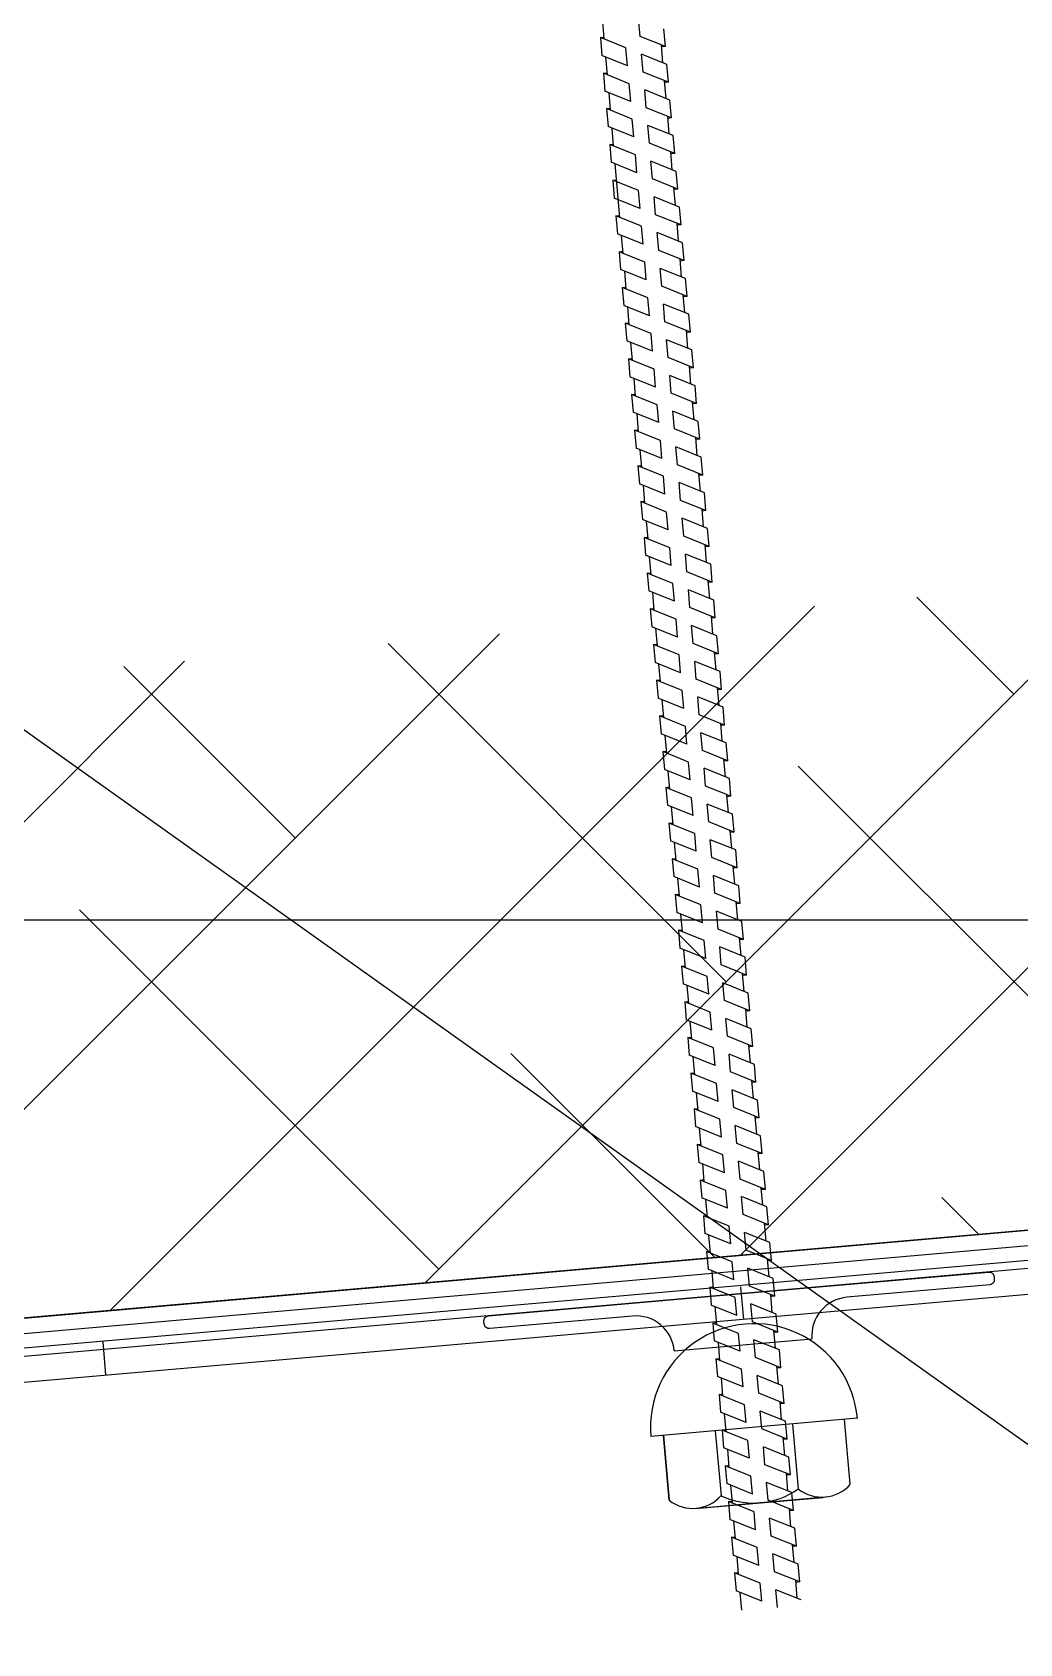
# Model space of a CAD drawing. Header units: millimetres. Extents: x -1985 to 969, y 203 to 500.
# Drawn here: x -1719.13 to -1711.42, y 429.38 to 441.97 of the extents above; entities that cross this region are included whole.
import ezdxf

# ---------------------------------------------------------------- set-up
doc = ezdxf.new("R2010")
doc.units = ezdxf.units.MM
for name, color, linetype in [('Контур', 252, 'Continuous'), ('надписи', 7, 'Continuous'), ('Подхват', 252, 'Continuous'), ('ШПАЛА', 7, 'Continuous')]:
    doc.layers.add(name, color=color, linetype=linetype)

msp = doc.modelspace()

# ---------------------------------------------------------------- hatches: boundary and pattern name
h = msp.add_hatch()
h.set_pattern_fill('ANSI38', color=252, style=0)
h.set_pattern_definition([(45, (-3522.112, -480.3116), (-2.245064, 2.245064), []), (135, (-3522.112, -480.3116), (-6.735192, 2.245064), [7.9375, -4.7625])])
h.paths.add_polyline_path([(-1720.702, 383.032), (-1721.688, 383.08), (-1722.665, 383.226), (-1723.592, 383.458), (-1724.524, 383.791), (-1725.432, 384.221), (-1726.287, 384.737), (-1726.971, 385.241), (-1727.773, 385.961), (-1728.504, 386.777), (-1729.022, 387.484), (-1729.541, 388.354), (-1729.936, 389.193), (-1730.232, 390.002), (-1730.525, 391.156), (-1730.702, 392.622), (-1730.702, 395.934), (-1730.702, 430.92), (-1636.702, 439.144), (-1636.702, 393.036), (-1636.747, 392.089), (-1636.92, 390.958), (-1637.135, 390.12), (-1637.455, 389.225), (-1637.852, 388.375), (-1638.368, 387.505), (-1638.984, 386.673), (-1639.631, 385.961), (-1640.423, 385.249), (-1641.189, 384.688), (-1642.258, 384.073), (-1642.856, 383.801), (-1644.03, 383.395), (-1644.836, 383.207), (-1645.717, 383.08), (-1646.702, 383.032)], flags=16)
h.paths.add_polyline_path([(-1632.702, 439.494), (-1734.702, 430.57), (-1734.702, 392.381), (-1734.465, 390.421), (-1734.059, 388.819), (-1733.631, 387.65), (-1733.076, 386.474), (-1732.362, 385.274), (-1731.615, 384.255), (-1730.607, 383.129), (-1729.499, 382.135), (-1728.511, 381.407), (-1727.325, 380.692), (-1726.056, 380.09), (-1724.753, 379.626), (-1723.448, 379.299), (-1722.083, 379.095), (-1720.801, 379.032), (-1646.603, 379.032), (-1645.332, 379.094), (-1644.095, 379.273), (-1642.92, 379.547), (-1641.37, 380.082), (-1640.427, 380.512), (-1639.005, 381.331), (-1637.899, 382.139), (-1636.806, 383.121), (-1635.889, 384.132), (-1635.031, 385.29), (-1634.312, 386.504), (-1633.752, 387.701), (-1633.307, 388.946), (-1632.996, 390.155), (-1632.761, 391.692), (-1632.702, 392.942)])

# ---------------------------------------------------------------- linework, layer by layer
at = {"color": 0}
for p, q in [((-1714.189, 441.854), (-1714.201, 441.994)), ((-1714.697, 441.926), (-1714.685, 441.786)), ((-1714.165, 441.576), (-1714.177, 441.715)), ((-1714.673, 441.646), (-1714.661, 441.507)), ((-1714.649, 441.37), (-1714.636, 441.23)), ((-1714.14, 441.297), (-1714.153, 441.436)), ((-1714.624, 441.091), (-1714.612, 440.951)), ((-1714.116, 441.02), (-1714.128, 441.159)), ((-1714.092, 440.741), (-1714.104, 440.88)), ((-1714.6, 440.811), (-1714.588, 440.672)), ((-1714.067, 440.462), (-1714.079, 440.601)), ((-1714.575, 440.532), (-1714.563, 440.393)), ((-1714.043, 440.183), (-1714.055, 440.322)), ((-1714.551, 440.253), (-1714.539, 440.113)), ((-1714.527, 439.974), (-1714.514, 439.834)), ((-1714.018, 439.903), (-1714.031, 440.043)), ((-1714.502, 439.696), (-1714.49, 439.556)), ((-1713.994, 439.624), (-1714.006, 439.764)), ((-1713.97, 439.346), (-1713.982, 439.486)), ((-1714.478, 439.417), (-1714.466, 439.277)), ((-1713.945, 439.067), (-1713.957, 439.206)), ((-1714.453, 439.138), (-1714.441, 438.999)), ((-1714.429, 438.859), (-1714.417, 438.72)), ((-1713.921, 438.789), (-1713.933, 438.928)), ((-1714.405, 438.581), (-1714.392, 438.441)), ((-1713.896, 438.509), (-1713.909, 438.649)), ((-1713.872, 438.231), (-1713.884, 438.37)), ((-1714.38, 438.302), (-1714.368, 438.162)), ((-1713.848, 437.952), (-1713.86, 438.091)), ((-1714.356, 438.022), (-1714.344, 437.883)), ((-1713.823, 437.673), (-1713.835, 437.812)), ((-1714.331, 437.743), (-1714.319, 437.604)), ((-1714.307, 437.464), (-1714.295, 437.324)), ((-1713.799, 437.394), (-1713.811, 437.533)), ((-1714.282, 437.185), (-1714.27, 437.045)), ((-1713.774, 437.114), (-1713.787, 437.254)), ((-1713.75, 436.835), (-1713.762, 436.975)), ((-1714.258, 436.907), (-1714.246, 436.767)), ((-1713.726, 436.557), (-1713.738, 436.696)), ((-1714.234, 436.628), (-1714.222, 436.488)), ((-1713.701, 436.278), (-1713.713, 436.417)), ((-1714.209, 436.349), (-1714.197, 436.21)), ((-1714.185, 436.07), (-1714.173, 435.931)), ((-1713.677, 436), (-1713.689, 436.139)), ((-1714.161, 435.791), (-1714.148, 435.652)), ((-1713.652, 435.72), (-1713.665, 435.86)), ((-1713.628, 435.442), (-1713.64, 435.581)), ((-1714.136, 435.512), (-1714.124, 435.373)), ((-1713.604, 435.163), (-1713.616, 435.302)), ((-1714.112, 435.233), (-1714.1, 435.094)), ((-1714.087, 434.954), (-1714.075, 434.815)), ((-1713.579, 434.883), (-1713.591, 435.023)), ((-1714.063, 434.675), (-1714.051, 434.535)), ((-1713.555, 434.604), (-1713.567, 434.744)), ((-1713.53, 434.325), (-1713.543, 434.464)), ((-1714.038, 434.395), (-1714.026, 434.256)), ((-1713.506, 434.046), (-1713.518, 434.185)), ((-1714.014, 434.117), (-1714.002, 433.978)), ((-1713.482, 433.768), (-1713.494, 433.907)), ((-1713.99, 433.838), (-1713.978, 433.699)), ((-1713.965, 433.56), (-1713.953, 433.421)), ((-1713.457, 433.489), (-1713.469, 433.628)), ((-1713.941, 433.281), (-1713.929, 433.141)), ((-1713.433, 433.21), (-1713.445, 433.35)), ((-1713.408, 432.931), (-1713.421, 433.071)), ((-1713.917, 433.004), (-1713.905, 432.865)), ((-1713.384, 432.655), (-1713.396, 432.794)), ((-1713.892, 432.725), (-1713.88, 432.586)), ((-1713.868, 432.446), (-1713.856, 432.307)), ((-1713.36, 432.375), (-1713.372, 432.515)), ((-1713.843, 432.167), (-1713.831, 432.027)), ((-1713.335, 432.096), (-1713.348, 432.236)), ((-1713.819, 431.887), (-1713.807, 431.748)), ((-1713.311, 431.817), (-1713.323, 431.957)), ((-1713.287, 431.538), (-1713.299, 431.677)), ((-1713.795, 431.608), (-1713.782, 431.469)), ((-1713.262, 431.259), (-1713.274, 431.398)), ((-1713.77, 431.33), (-1713.758, 431.191)), ((-1712.745, 430.628), (-1712.789, 431.134)), ((-1714.203, 431.01), (-1714.159, 430.504)), ((-1714.159, 430.504), (-1714.203, 431.01)), ((-1713.752, 430.54), (-1713.797, 431.046)), ((-1713.746, 431.051), (-1713.734, 430.912)), ((-1713.238, 430.981), (-1713.25, 431.12)), ((-1713.196, 431.098), (-1713.152, 430.592)), ((-1713.722, 430.773), (-1713.709, 430.633)), ((-1713.213, 430.701), (-1713.226, 430.841)), ((-1712.935, 430.528), (-1713.445, 430.483)), ((-1713.445, 430.483), (-1712.957, 430.526)), ((-1713.189, 430.423), (-1713.201, 430.563)), ((-1713.954, 430.439), (-1713.445, 430.483)), ((-1713.445, 430.483), (-1713.932, 430.44)), ((-1713.697, 430.494), (-1713.685, 430.354)), ((-1713.165, 430.144), (-1713.177, 430.284)), ((-1713.673, 430.215), (-1713.66, 430.075)), ((-1713.14, 429.865), (-1713.152, 430.004)), ((-1713.648, 429.936), (-1713.636, 429.796))]:
    msp.add_line(p, q, dxfattribs=at)
for p, q in [((-1714.697, 441.926), (-1714.667, 441.928)), ((-1714.497, 441.844), (-1714.697, 441.926)), ((-1714.189, 441.854), (-1714.387, 441.934)), ((-1714.189, 441.854), (-1714.219, 441.852)), ((-1714.484, 441.705), (-1714.685, 441.786)), ((-1714.177, 441.715), (-1714.375, 441.795)), ((-1714.673, 441.646), (-1714.643, 441.649)), ((-1714.472, 441.565), (-1714.673, 441.646)), ((-1714.165, 441.576), (-1714.363, 441.656)), ((-1714.165, 441.576), (-1714.195, 441.573)), ((-1714.46, 441.426), (-1714.661, 441.507)), ((-1714.153, 441.436), (-1714.35, 441.516)), ((-1714.649, 441.37), (-1714.619, 441.372)), ((-1714.448, 441.289), (-1714.649, 441.37)), ((-1714.14, 441.297), (-1714.338, 441.377)), ((-1714.436, 441.149), (-1714.636, 441.23)), ((-1714.128, 441.159), (-1714.326, 441.239)), ((-1714.14, 441.297), (-1714.17, 441.294)), ((-1714.624, 441.091), (-1714.594, 441.093)), ((-1714.423, 441.009), (-1714.624, 441.091)), ((-1714.116, 441.02), (-1714.314, 441.1)), ((-1714.411, 440.87), (-1714.612, 440.951)), ((-1714.104, 440.88), (-1714.302, 440.96)), ((-1714.116, 441.02), (-1714.146, 441.017)), ((-1714.092, 440.741), (-1714.29, 440.821)), ((-1714.6, 440.811), (-1714.57, 440.814)), ((-1714.399, 440.73), (-1714.6, 440.811)), ((-1714.092, 440.741), (-1714.121, 440.738)), ((-1714.387, 440.591), (-1714.588, 440.672)), ((-1714.079, 440.601), (-1714.277, 440.681)), ((-1714.575, 440.532), (-1714.545, 440.535)), ((-1714.375, 440.451), (-1714.575, 440.532)), ((-1714.067, 440.462), (-1714.265, 440.542)), ((-1714.067, 440.462), (-1714.097, 440.459)), ((-1714.362, 440.312), (-1714.563, 440.393)), ((-1714.055, 440.322), (-1714.253, 440.402)), ((-1714.551, 440.253), (-1714.521, 440.256)), ((-1714.35, 440.172), (-1714.551, 440.253)), ((-1714.043, 440.183), (-1714.241, 440.263)), ((-1714.338, 440.032), (-1714.539, 440.113)), ((-1714.031, 440.043), (-1714.229, 440.123)), ((-1714.043, 440.183), (-1714.073, 440.18)), ((-1714.527, 439.974), (-1714.496, 439.976)), ((-1714.326, 439.893), (-1714.527, 439.974)), ((-1714.018, 439.903), (-1714.216, 439.983)), ((-1714.314, 439.753), (-1714.514, 439.834)), ((-1714.006, 439.764), (-1714.204, 439.844)), ((-1714.018, 439.903), (-1714.048, 439.901)), ((-1714.502, 439.696), (-1714.472, 439.698)), ((-1714.301, 439.615), (-1714.502, 439.696)), ((-1713.994, 439.624), (-1714.192, 439.704)), ((-1713.982, 439.486), (-1714.18, 439.565)), ((-1713.994, 439.624), (-1714.024, 439.621)), ((-1714.289, 439.475), (-1714.49, 439.556)), ((-1714.478, 439.417), (-1714.448, 439.419)), ((-1714.277, 439.336), (-1714.478, 439.417)), ((-1713.97, 439.346), (-1714.168, 439.426)), ((-1713.97, 439.346), (-1713.999, 439.343)), ((-1714.265, 439.196), (-1714.466, 439.277)), ((-1713.957, 439.206), (-1714.155, 439.286)), ((-1714.453, 439.138), (-1714.423, 439.141)), ((-1714.253, 439.057), (-1714.453, 439.138)), ((-1713.945, 439.067), (-1714.143, 439.147)), ((-1713.945, 439.067), (-1713.975, 439.064)), ((-1714.24, 438.918), (-1714.441, 438.999)), ((-1713.933, 438.928), (-1714.131, 439.008)), ((-1714.429, 438.859), (-1714.399, 438.862)), ((-1714.228, 438.778), (-1714.429, 438.859)), ((-1713.921, 438.789), (-1714.119, 438.869)), ((-1714.216, 438.639), (-1714.417, 438.72)), ((-1713.909, 438.649), (-1714.107, 438.729)), ((-1713.921, 438.789), (-1713.951, 438.786)), ((-1714.405, 438.581), (-1714.375, 438.583)), ((-1714.204, 438.5), (-1714.405, 438.581)), ((-1713.896, 438.509), (-1714.094, 438.589)), ((-1714.192, 438.36), (-1714.392, 438.441)), ((-1713.884, 438.37), (-1714.082, 438.45)), ((-1713.896, 438.509), (-1713.926, 438.507)), ((-1714.38, 438.302), (-1714.35, 438.304)), ((-1713.872, 438.231), (-1714.07, 438.311)), ((-1714.179, 438.22), (-1714.38, 438.302)), ((-1713.872, 438.231), (-1713.902, 438.228)), ((-1714.167, 438.081), (-1714.368, 438.162)), ((-1713.86, 438.091), (-1714.058, 438.171)), ((-1714.356, 438.022), (-1714.326, 438.025)), ((-1714.155, 437.941), (-1714.356, 438.022)), ((-1713.848, 437.952), (-1714.046, 438.032)), ((-1713.848, 437.952), (-1713.877, 437.949)), ((-1714.143, 437.802), (-1714.344, 437.883)), ((-1713.835, 437.812), (-1714.033, 437.892)), ((-1713.605, 432.415), (-1708.104, 437.916)), ((-1716.065, 432.2), (-1710.565, 437.701)), ((-1714.331, 437.743), (-1714.301, 437.746)), ((-1714.131, 437.662), (-1714.331, 437.743)), ((-1713.823, 437.673), (-1714.021, 437.753)), ((-1714.118, 437.523), (-1714.319, 437.604)), ((-1713.811, 437.533), (-1714.009, 437.613)), ((-1713.823, 437.673), (-1713.853, 437.67)), ((-1711.468, 436.797), (-1712.226, 437.555)), ((-1718.525, 431.985), (-1713.025, 437.485)), ((-1714.307, 437.464), (-1714.277, 437.466)), ((-1714.106, 437.383), (-1714.307, 437.464)), ((-1713.799, 437.394), (-1713.997, 437.474)), ((-1714.094, 437.243), (-1714.295, 437.324)), ((-1713.787, 437.254), (-1713.984, 437.334)), ((-1713.799, 437.394), (-1713.829, 437.391)), ((-1720.985, 431.77), (-1715.485, 437.27)), ((-1713.713, 434.552), (-1716.355, 437.194)), ((-1714.282, 437.185), (-1714.252, 437.187)), ((-1714.082, 437.104), (-1714.282, 437.185)), ((-1713.774, 437.114), (-1713.972, 437.194)), ((-1723.446, 431.554), (-1717.945, 437.055)), ((-1714.07, 436.964), (-1714.27, 437.045)), ((-1713.762, 436.975), (-1713.96, 437.054)), ((-1713.774, 437.114), (-1713.804, 437.112)), ((-1717.081, 435.675), (-1718.419, 437.013)), ((-1714.258, 436.907), (-1714.228, 436.909)), ((-1714.057, 436.826), (-1714.258, 436.907)), ((-1713.75, 436.835), (-1713.948, 436.915)), ((-1713.75, 436.835), (-1713.78, 436.832)), ((-1714.045, 436.686), (-1714.246, 436.767)), ((-1713.738, 436.696), (-1713.936, 436.776)), ((-1714.234, 436.628), (-1714.204, 436.63)), ((-1714.033, 436.546), (-1714.234, 436.628)), ((-1713.726, 436.557), (-1713.924, 436.637)), ((-1713.726, 436.557), (-1713.755, 436.554)), ((-1714.021, 436.407), (-1714.222, 436.488)), ((-1713.713, 436.417), (-1713.911, 436.497)), ((-1714.209, 436.349), (-1714.179, 436.352)), ((-1714.009, 436.268), (-1714.209, 436.349)), ((-1713.701, 436.278), (-1713.899, 436.358)), ((-1713.996, 436.129), (-1714.197, 436.21)), ((-1713.689, 436.139), (-1713.887, 436.219)), ((-1713.701, 436.278), (-1713.731, 436.275)), ((-1710.345, 433.43), (-1713.152, 436.236)), ((-1714.185, 436.07), (-1714.155, 436.073)), ((-1713.984, 435.989), (-1714.185, 436.07)), ((-1713.677, 436), (-1713.875, 436.08)), ((-1713.972, 435.85), (-1714.173, 435.931)), ((-1713.665, 435.86), (-1713.863, 435.94)), ((-1713.677, 436), (-1713.707, 435.997)), ((-1714.161, 435.791), (-1714.131, 435.794)), ((-1713.96, 435.71), (-1714.161, 435.791)), ((-1713.652, 435.72), (-1713.85, 435.8)), ((-1713.64, 435.581), (-1713.838, 435.661)), ((-1713.652, 435.72), (-1713.682, 435.718)), ((-1713.948, 435.571), (-1714.148, 435.652)), ((-1714.136, 435.512), (-1714.106, 435.515)), ((-1713.935, 435.431), (-1714.136, 435.512)), ((-1713.628, 435.442), (-1713.826, 435.522)), ((-1713.628, 435.442), (-1713.658, 435.439)), ((-1713.923, 435.292), (-1714.124, 435.373)), ((-1713.616, 435.302), (-1713.814, 435.382)), ((-1714.112, 435.233), (-1714.082, 435.236)), ((-1713.911, 435.152), (-1714.112, 435.233)), ((-1713.604, 435.163), (-1713.802, 435.243)), ((-1713.604, 435.163), (-1713.633, 435.16)), ((-1715.958, 432.307), (-1718.764, 435.113)), ((-1713.899, 435.013), (-1714.1, 435.094)), ((-1713.591, 435.023), (-1713.789, 435.103)), ((-1684.327, 435.032), (-1770.276, 435.032)), ((-1714.087, 434.954), (-1714.057, 434.957)), ((-1713.887, 434.873), (-1714.087, 434.954)), ((-1713.579, 434.883), (-1713.777, 434.963)), ((-1713.874, 434.733), (-1714.075, 434.815)), ((-1713.567, 434.744), (-1713.765, 434.824)), ((-1713.579, 434.883), (-1713.609, 434.881)), ((-1714.063, 434.675), (-1714.033, 434.677)), ((-1713.862, 434.594), (-1714.063, 434.675)), ((-1713.555, 434.604), (-1713.753, 434.684)), ((-1713.85, 434.454), (-1714.051, 434.535)), ((-1713.543, 434.464), (-1713.74, 434.544)), ((-1713.555, 434.604), (-1713.585, 434.602)), ((-1713.53, 434.325), (-1713.728, 434.405)), ((-1714.038, 434.395), (-1714.008, 434.398)), ((-1713.838, 434.314), (-1714.038, 434.395)), ((-1713.53, 434.325), (-1713.56, 434.322)), ((-1713.826, 434.175), (-1714.026, 434.256)), ((-1713.518, 434.185), (-1713.716, 434.265)), ((-1714.014, 434.117), (-1713.984, 434.12)), ((-1713.813, 434.036), (-1714.014, 434.117)), ((-1713.506, 434.046), (-1713.704, 434.126)), ((-1713.506, 434.046), (-1713.536, 434.043)), ((-1713.804, 432.398), (-1715.397, 433.991)), ((-1713.801, 433.897), (-1714.002, 433.978)), ((-1713.494, 433.907), (-1713.692, 433.987)), ((-1713.99, 433.838), (-1713.96, 433.841)), ((-1713.789, 433.757), (-1713.99, 433.838)), ((-1713.482, 433.768), (-1713.68, 433.848)), ((-1713.777, 433.618), (-1713.978, 433.699)), ((-1713.469, 433.628), (-1713.667, 433.708)), ((-1713.482, 433.768), (-1713.511, 433.765)), ((-1713.965, 433.56), (-1713.935, 433.563)), ((-1713.765, 433.479), (-1713.965, 433.56)), ((-1713.457, 433.489), (-1713.655, 433.569)), ((-1713.752, 433.339), (-1713.953, 433.421)), ((-1713.445, 433.35), (-1713.643, 433.43)), ((-1713.457, 433.489), (-1713.487, 433.486)), ((-1713.941, 433.281), (-1713.911, 433.284)), ((-1713.74, 433.2), (-1713.941, 433.281)), ((-1713.433, 433.21), (-1713.631, 433.29)), ((-1713.421, 433.071), (-1713.619, 433.151)), ((-1713.433, 433.21), (-1713.463, 433.208)), ((-1713.728, 433.06), (-1713.929, 433.141)), ((-1713.917, 433.004), (-1713.887, 433.007)), ((-1713.716, 432.923), (-1713.917, 433.004)), ((-1713.408, 432.931), (-1713.606, 433.011)), ((-1713.408, 432.931), (-1713.438, 432.929)), ((-1713.704, 432.784), (-1713.905, 432.865)), ((-1713.396, 432.794), (-1713.594, 432.874)), ((-1711.74, 432.579), (-1712.029, 432.868)), ((-1713.892, 432.725), (-1713.862, 432.728)), ((-1713.692, 432.644), (-1713.892, 432.725)), ((-1713.384, 432.655), (-1713.582, 432.735)), ((-1713.384, 432.655), (-1713.414, 432.652)), ((-1713.679, 432.505), (-1713.88, 432.586)), ((-1713.372, 432.515), (-1713.57, 432.595)), ((-1713.868, 432.446), (-1713.838, 432.449)), ((-1713.667, 432.365), (-1713.868, 432.446)), ((-1713.36, 432.375), (-1713.558, 432.455)), ((-1713.655, 432.225), (-1713.856, 432.307)), ((-1713.348, 432.236), (-1713.545, 432.316)), ((-1713.36, 432.375), (-1713.39, 432.373)), ((-1713.843, 432.167), (-1713.813, 432.17)), ((-1713.643, 432.086), (-1713.843, 432.167)), ((-1713.335, 432.096), (-1713.533, 432.176)), ((-1713.631, 431.946), (-1713.831, 432.027)), ((-1713.323, 431.957), (-1713.521, 432.037)), ((-1713.335, 432.096), (-1713.365, 432.094)), ((-1713.819, 431.887), (-1713.789, 431.89)), ((-1713.618, 431.806), (-1713.819, 431.887)), ((-1713.311, 431.817), (-1713.509, 431.897)), ((-1713.311, 431.817), (-1713.341, 431.815)), ((-1713.606, 431.667), (-1713.807, 431.748)), ((-1713.299, 431.677), (-1713.497, 431.757)), ((-1713.795, 431.608), (-1713.765, 431.611)), ((-1713.594, 431.527), (-1713.795, 431.608)), ((-1713.287, 431.538), (-1713.484, 431.618)), ((-1713.287, 431.538), (-1713.316, 431.535)), ((-1713.582, 431.388), (-1713.782, 431.469)), ((-1713.274, 431.398), (-1713.472, 431.478)), ((-1713.77, 431.33), (-1713.74, 431.333)), ((-1713.57, 431.249), (-1713.77, 431.33)), ((-1713.262, 431.259), (-1713.46, 431.339)), ((-1713.262, 431.259), (-1713.292, 431.256)), ((-1713.557, 431.11), (-1713.758, 431.191)), ((-1713.25, 431.12), (-1713.448, 431.2)), ((-1713.746, 431.051), (-1713.716, 431.054)), ((-1713.545, 430.97), (-1713.746, 431.051)), ((-1713.238, 430.981), (-1713.436, 431.061)), ((-1713.533, 430.831), (-1713.734, 430.912)), ((-1713.226, 430.841), (-1713.423, 430.921)), ((-1713.238, 430.981), (-1713.268, 430.978)), ((-1713.722, 430.773), (-1713.692, 430.775)), ((-1713.521, 430.692), (-1713.722, 430.773)), ((-1713.213, 430.701), (-1713.411, 430.781)), ((-1713.509, 430.552), (-1713.709, 430.633)), ((-1713.201, 430.563), (-1713.399, 430.643)), ((-1713.213, 430.701), (-1713.243, 430.699)), ((-1713.189, 430.423), (-1713.387, 430.503)), ((-1713.697, 430.494), (-1713.667, 430.496)), ((-1713.496, 430.413), (-1713.697, 430.494)), ((-1713.189, 430.423), (-1713.219, 430.421)), ((-1713.484, 430.273), (-1713.685, 430.354)), ((-1713.177, 430.284), (-1713.375, 430.363)), ((-1713.673, 430.215), (-1713.643, 430.217)), ((-1713.472, 430.134), (-1713.673, 430.215)), ((-1713.165, 430.144), (-1713.362, 430.224)), ((-1713.165, 430.144), (-1713.194, 430.141)), ((-1713.46, 429.994), (-1713.66, 430.075)), ((-1713.152, 430.004), (-1713.35, 430.084)), ((-1713.648, 429.936), (-1713.618, 429.938)), ((-1713.448, 429.855), (-1713.648, 429.936)), ((-1713.14, 429.865), (-1713.338, 429.945)), ((-1713.435, 429.715), (-1713.636, 429.796)), ((-1713.128, 429.725), (-1713.326, 429.805)), ((-1713.14, 429.865), (-1713.17, 429.862))]:
    msp.add_line(p, q)
msp.add_lwpolyline([(-1628.005, 379.029), (-1738.702, 379.029), (-1738.702, 379.029), (-1738.702, 379.029), (-1738.702, 379.029), (-1738.702, 379.029), (-1738.702, 379.029), (-1738.702, 379.029), (-1738.702, 379.029), (-1738.702, 379.029), (-1738.702, 379.029), (-1738.702, 379.029), (-1738.702, 379.029), (-1738.702, 379.029), (-1738.702, 379.029), (-1738.702, 379.029), (-1738.702, 379.029), (-1738.702, 379.029), (-1738.702, 430.22), (-1628.005, 439.904)])
at = {"lineweight": 30}
msp.add_lwpolyline([(-1720.702, 383.032), (-1721.688, 383.08), (-1722.665, 383.226), (-1723.592, 383.458), (-1724.524, 383.791), (-1725.432, 384.221), (-1726.287, 384.737), (-1726.971, 385.241), (-1727.773, 385.961), (-1728.504, 386.777), (-1729.022, 387.484), (-1729.541, 388.354), (-1729.936, 389.193), (-1730.232, 390.002), (-1730.525, 391.156), (-1730.702, 392.622), (-1730.702, 395.934), (-1730.702, 430.92), (-1636.702, 439.144)], dxfattribs=at)
at = {"color": 0}
for points in [[(-1713.617, 432.115), (-1711.665, 432.285, -0.414214), (-1711.621, 432.249), (-1711.62, 432.229, -0.414214), (-1711.656, 432.186), (-1712.772, 432.088, 0.414214), (-1713.044, 431.763), (-1713.044, 431.763)], [(-1714.12, 431.669), (-1714.12, 431.669, 0.414214), (-1714.445, 431.942), (-1715.561, 431.844, -0.414214), (-1715.604, 431.88), (-1715.606, 431.9, -0.414214), (-1715.57, 431.944), (-1713.617, 432.115)]]:
    msp.add_lwpolyline(points, format="xyb", dxfattribs=at)
for centre, radius, start, end in [((-1712.967, 430.826), 0.298, 231.7781, 318.2219), ((-1713.975, 430.738), 0.298, 231.7781, 318.2219), ((-1713.497, 431.076), 0.595, 244.5268, 275), ((-1713.497, 431.076), 0.595, 275, 305.4732)]:
    msp.add_arc(centre, radius, start, end, dxfattribs=at)
at = {"layer": 'Контур', "color": 250}
for p, q in [((-1730.702, 430.92), (-1636.702, 439.144)), ((-1730.702, 430.92), (-1636.702, 439.144)), ((-1730.31, 430.834), (-1637.557, 438.949))]:
    msp.add_line(p, q, dxfattribs=at)
at = {"layer": 'надписи'}
msp.add_lwpolyline([(-1815.3, 404.038), (-1779.32, 446.773), (-1733.608, 446.773), (-1679.776, 408.471)], dxfattribs=at)
at = {"layer": 'Подхват'}
for p, q in [((-1678.734, 435.231), (-1728.543, 430.873)), ((-1678.728, 435.167), (-1728.538, 430.809)), ((-1728.52, 430.61), (-1678.711, 434.968))]:
    msp.add_line(p, q, dxfattribs=at)
at = {"layer": 'Подхват', "color": 2}
for p, q in [((-1713.577, 431.914), (-1713.599, 432.171)), ((-1718.559, 431.483), (-1718.581, 431.74))]:
    msp.add_line(p, q, dxfattribs=at)
at = {"layer": 'ШПАЛА', "color": 0}
for p, q in [((-1714.666, 441.913), (-1714.678, 442.052)), ((-1714.387, 441.934), (-1714.399, 442.074)), ((-1714.484, 441.705), (-1714.497, 441.844)), ((-1714.208, 441.728), (-1714.22, 441.867)), ((-1714.641, 441.634), (-1714.654, 441.773)), ((-1714.363, 441.656), (-1714.375, 441.795)), ((-1714.184, 441.449), (-1714.196, 441.588)), ((-1714.617, 441.357), (-1714.629, 441.494)), ((-1714.46, 441.426), (-1714.472, 441.565)), ((-1714.338, 441.377), (-1714.35, 441.516)), ((-1714.593, 441.078), (-1714.605, 441.218)), ((-1714.436, 441.149), (-1714.448, 441.289)), ((-1714.314, 441.1), (-1714.326, 441.239)), ((-1714.159, 441.172), (-1714.171, 441.309)), ((-1714.411, 440.87), (-1714.423, 441.009)), ((-1714.29, 440.821), (-1714.302, 440.96)), ((-1714.135, 440.893), (-1714.147, 441.033)), ((-1714.544, 440.52), (-1714.581, 440.938)), ((-1714.387, 440.591), (-1714.399, 440.73)), ((-1714.111, 440.614), (-1714.123, 440.753)), ((-1714.265, 440.542), (-1714.277, 440.681)), ((-1714.362, 440.312), (-1714.375, 440.451)), ((-1714.086, 440.335), (-1714.098, 440.474)), ((-1714.52, 440.24), (-1714.532, 440.38)), ((-1714.241, 440.263), (-1714.253, 440.402)), ((-1714.062, 440.055), (-1714.074, 440.195)), ((-1714.495, 439.961), (-1714.507, 440.101)), ((-1714.338, 440.032), (-1714.35, 440.172)), ((-1714.216, 439.983), (-1714.229, 440.123)), ((-1714.471, 439.683), (-1714.483, 439.822)), ((-1714.314, 439.753), (-1714.326, 439.893)), ((-1714.192, 439.704), (-1714.204, 439.844)), ((-1714.037, 439.776), (-1714.05, 439.916)), ((-1714.289, 439.475), (-1714.301, 439.615)), ((-1714.168, 439.426), (-1714.18, 439.565)), ((-1714.013, 439.498), (-1714.025, 439.637)), ((-1714.446, 439.404), (-1714.459, 439.544)), ((-1714.265, 439.196), (-1714.277, 439.336)), ((-1713.989, 439.219), (-1714.001, 439.359)), ((-1714.422, 439.126), (-1714.434, 439.264)), ((-1714.143, 439.147), (-1714.155, 439.286)), ((-1713.964, 438.941), (-1713.976, 439.079)), ((-1714.398, 438.847), (-1714.41, 438.986)), ((-1714.24, 438.918), (-1714.253, 439.057)), ((-1714.119, 438.869), (-1714.131, 439.008)), ((-1714.373, 438.568), (-1714.385, 438.707)), ((-1714.216, 438.639), (-1714.228, 438.778)), ((-1714.094, 438.589), (-1714.107, 438.729)), ((-1713.94, 438.662), (-1713.952, 438.801)), ((-1714.192, 438.36), (-1714.204, 438.5)), ((-1714.07, 438.311), (-1714.082, 438.45)), ((-1713.915, 438.383), (-1713.928, 438.522)), ((-1714.349, 438.289), (-1714.361, 438.429)), ((-1714.167, 438.081), (-1714.179, 438.22)), ((-1713.891, 438.104), (-1713.903, 438.244)), ((-1714.324, 438.01), (-1714.337, 438.149)), ((-1714.046, 438.032), (-1714.058, 438.171)), ((-1714.143, 437.802), (-1714.155, 437.941)), ((-1713.867, 437.825), (-1713.879, 437.964)), ((-1714.3, 437.731), (-1714.312, 437.87)), ((-1714.021, 437.753), (-1714.033, 437.892)), ((-1713.842, 437.546), (-1713.854, 437.685)), ((-1714.276, 437.451), (-1714.288, 437.591)), ((-1714.118, 437.523), (-1714.131, 437.662)), ((-1713.997, 437.474), (-1714.009, 437.613)), ((-1714.251, 437.172), (-1714.263, 437.312)), ((-1714.094, 437.243), (-1714.106, 437.383)), ((-1713.972, 437.194), (-1713.984, 437.334)), ((-1713.818, 437.266), (-1713.83, 437.406)), ((-1714.07, 436.964), (-1714.082, 437.104)), ((-1713.948, 436.915), (-1713.96, 437.054)), ((-1713.793, 436.987), (-1713.805, 437.127)), ((-1714.227, 436.894), (-1714.239, 437.033)), ((-1714.045, 436.686), (-1714.057, 436.826)), ((-1713.769, 436.709), (-1713.781, 436.848)), ((-1714.202, 436.615), (-1714.215, 436.755)), ((-1713.924, 436.637), (-1713.936, 436.776)), ((-1714.021, 436.407), (-1714.033, 436.546)), ((-1713.745, 436.43), (-1713.757, 436.57)), ((-1714.178, 436.337), (-1714.19, 436.475)), ((-1713.899, 436.358), (-1713.911, 436.497)), ((-1713.72, 436.152), (-1713.732, 436.29)), ((-1714.154, 436.057), (-1714.166, 436.197)), ((-1713.996, 436.129), (-1714.009, 436.268)), ((-1713.875, 436.08), (-1713.887, 436.219)), ((-1714.129, 435.779), (-1714.141, 435.918)), ((-1713.972, 435.85), (-1713.984, 435.989)), ((-1713.85, 435.8), (-1713.863, 435.94)), ((-1713.696, 435.872), (-1713.708, 436.012)), ((-1713.948, 435.571), (-1713.96, 435.71)), ((-1713.826, 435.522), (-1713.838, 435.661)), ((-1713.671, 435.594), (-1713.684, 435.733)), ((-1714.105, 435.5), (-1714.117, 435.639)), ((-1713.923, 435.292), (-1713.935, 435.431)), ((-1713.647, 435.315), (-1713.659, 435.454)), ((-1714.08, 435.221), (-1714.093, 435.36)), ((-1713.802, 435.243), (-1713.814, 435.382)), ((-1713.623, 435.036), (-1713.635, 435.175)), ((-1714.056, 434.941), (-1714.068, 435.081)), ((-1713.899, 435.013), (-1713.911, 435.152)), ((-1713.777, 434.963), (-1713.789, 435.103)), ((-1714.032, 434.662), (-1714.044, 434.802)), ((-1713.874, 434.733), (-1713.887, 434.873)), ((-1713.753, 434.684), (-1713.765, 434.824)), ((-1713.598, 434.756), (-1713.61, 434.896)), ((-1713.85, 434.454), (-1713.862, 434.594)), ((-1713.728, 434.405), (-1713.74, 434.544)), ((-1713.574, 434.477), (-1713.586, 434.617)), ((-1714.007, 434.383), (-1714.019, 434.522)), ((-1713.826, 434.175), (-1713.838, 434.314)), ((-1713.549, 434.198), (-1713.561, 434.337)), ((-1713.983, 434.105), (-1713.995, 434.243)), ((-1713.704, 434.126), (-1713.716, 434.265)), ((-1713.801, 433.897), (-1713.813, 434.036)), ((-1713.525, 433.92), (-1713.537, 434.058)), ((-1713.958, 433.826), (-1713.971, 433.965)), ((-1713.68, 433.848), (-1713.692, 433.987)), ((-1713.501, 433.641), (-1713.513, 433.78)), ((-1713.934, 433.547), (-1713.946, 433.686)), ((-1713.777, 433.618), (-1713.789, 433.757)), ((-1713.655, 433.569), (-1713.667, 433.708)), ((-1713.91, 433.268), (-1713.922, 433.408)), ((-1713.752, 433.339), (-1713.765, 433.479)), ((-1713.631, 433.29), (-1713.643, 433.43)), ((-1713.476, 433.362), (-1713.488, 433.501)), ((-1713.728, 433.06), (-1713.74, 433.2)), ((-1713.606, 433.011), (-1713.619, 433.151)), ((-1713.452, 433.083), (-1713.464, 433.223)), ((-1713.885, 432.992), (-1713.897, 433.129)), ((-1713.704, 432.784), (-1713.716, 432.923)), ((-1713.428, 432.807), (-1713.44, 432.944)), ((-1713.861, 432.712), (-1713.873, 432.852)), ((-1713.582, 432.735), (-1713.594, 432.874)), ((-1713.679, 432.505), (-1713.692, 432.644)), ((-1713.403, 432.527), (-1713.415, 432.667)), ((-1713.837, 432.433), (-1713.849, 432.573)), ((-1713.558, 432.455), (-1713.57, 432.595)), ((-1713.812, 432.154), (-1713.824, 432.294)), ((-1713.655, 432.225), (-1713.667, 432.365)), ((-1713.533, 432.176), (-1713.545, 432.316)), ((-1713.379, 432.248), (-1713.391, 432.388)), ((-1713.788, 431.875), (-1713.8, 432.015)), ((-1713.631, 431.946), (-1713.643, 432.086)), ((-1713.509, 431.897), (-1713.521, 432.037)), ((-1713.354, 431.969), (-1713.366, 432.109)), ((-1713.606, 431.667), (-1713.618, 431.806)), ((-1713.33, 431.69), (-1713.342, 431.83)), ((-1713.763, 431.596), (-1713.775, 431.735)), ((-1713.484, 431.618), (-1713.497, 431.757)), ((-1713.582, 431.388), (-1713.594, 431.527)), ((-1713.305, 431.411), (-1713.318, 431.55)), ((-1713.739, 431.318), (-1713.751, 431.456)), ((-1713.46, 431.339), (-1713.472, 431.478)), ((-1713.281, 431.133), (-1713.293, 431.271)), ((-1713.715, 431.039), (-1713.727, 431.178)), ((-1713.557, 431.11), (-1713.57, 431.249)), ((-1713.436, 431.061), (-1713.448, 431.2)), ((-1713.69, 430.76), (-1713.702, 430.899)), ((-1713.533, 430.831), (-1713.545, 430.97)), ((-1713.411, 430.781), (-1713.423, 430.921)), ((-1713.257, 430.854), (-1713.269, 430.993)), ((-1713.509, 430.552), (-1713.521, 430.692)), ((-1713.387, 430.503), (-1713.399, 430.643)), ((-1713.232, 430.575), (-1713.244, 430.714)), ((-1713.666, 430.481), (-1713.678, 430.621)), ((-1713.484, 430.273), (-1713.496, 430.413)), ((-1713.208, 430.296), (-1713.22, 430.436)), ((-1713.641, 430.202), (-1713.654, 430.342)), ((-1713.362, 430.224), (-1713.375, 430.363)), ((-1713.46, 429.994), (-1713.472, 430.134)), ((-1713.183, 430.017), (-1713.196, 430.157)), ((-1713.617, 429.923), (-1713.629, 430.063)), ((-1713.338, 429.945), (-1713.35, 430.084)), ((-1713.159, 429.738), (-1713.171, 429.878)), ((-1713.593, 429.645), (-1713.605, 429.784)), ((-1713.435, 429.715), (-1713.448, 429.855)), ((-1713.314, 429.666), (-1713.326, 429.805))]:
    msp.add_line(p, q, dxfattribs=at)
at = {"layer": 'ШПАЛА', "color": 7}
for p, q in [((-1714.12, 431.669), (-1713.044, 431.763)), ((-1712.69, 431.143), (-1714.303, 431.001))]:
    msp.add_line(p, q, dxfattribs=at)
msp.add_arc((-1713.496, 431.072), 0.81, 4.9988, 185.0012, dxfattribs=at)

doc.saveas('drawing.dxf')
